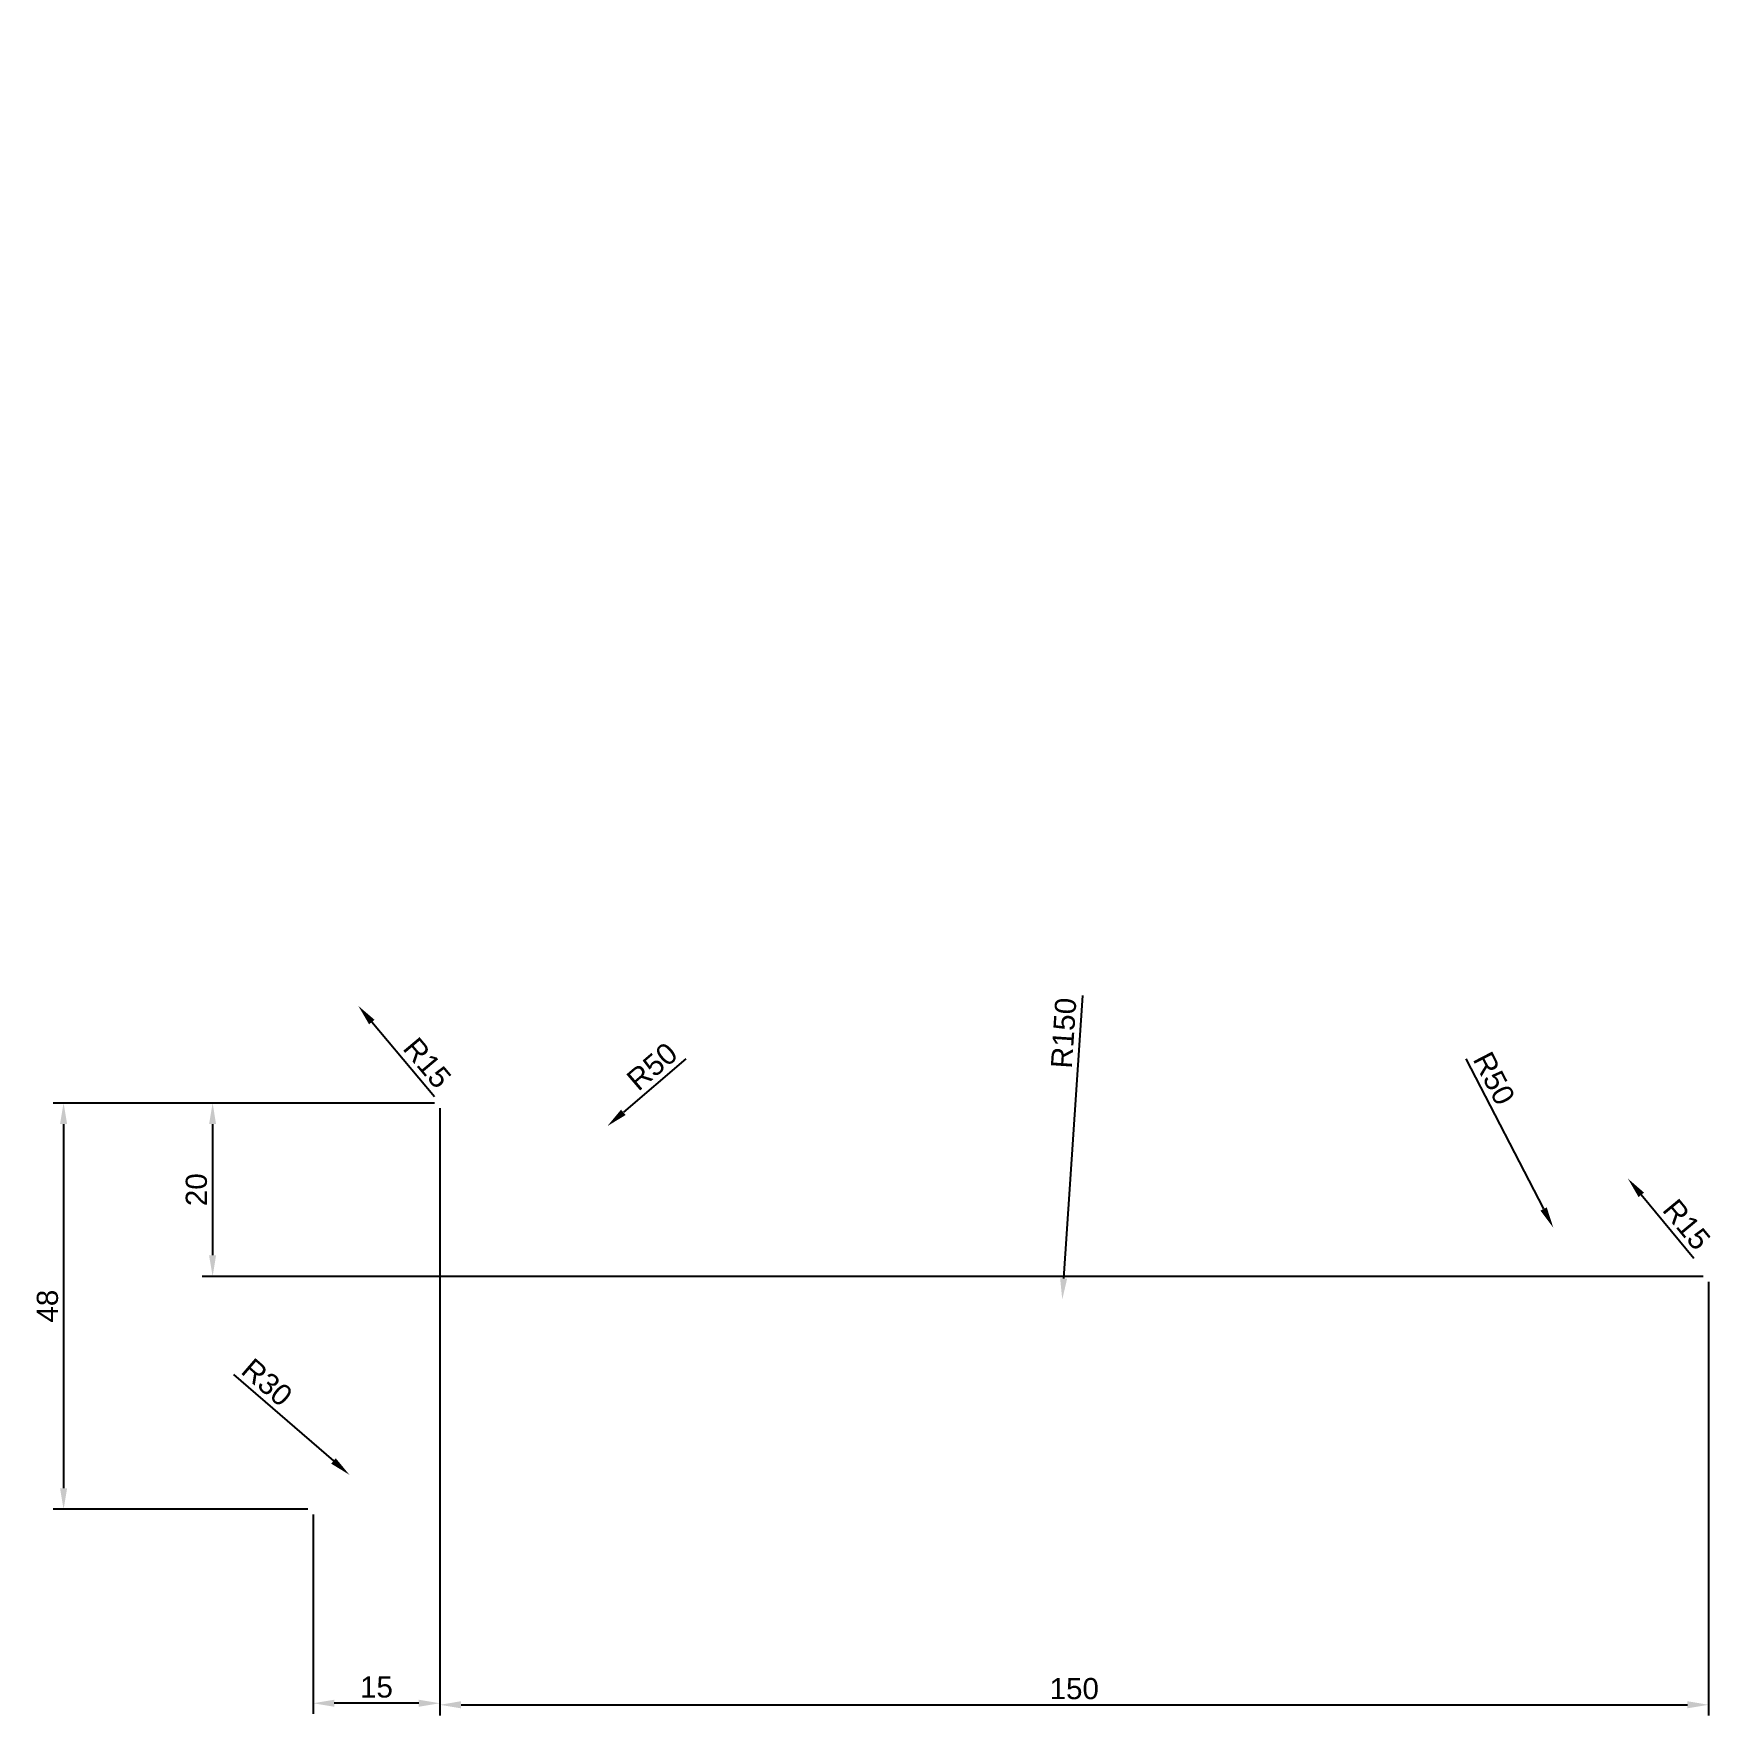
# Model space of a CAD drawing. Header units: millimetres. Extents: x 62 to 261, y 49 to 248.
import ezdxf

# ---------------------------------------------------------------- set-up
doc = ezdxf.new("R2010")
doc.units = ezdxf.units.MM
doc.styles.get("Standard").update_dxf_attribs({"font": 'arial.ttf'})
doc.dimstyles.new('ISO-25', dxfattribs={"dimtxt": 2.5, "dimasz": 2.5, "dimexe": 1.25, "dimexo": 0.625, "dimtad": 1, "dimtxsty": 'Standard', "dimcen": 2.5, "dimadec": 0, "dimazin": 0, "dimtfac": 1, "dimtmove": 0, "dimatfit": 3, "dimfxl": 1, "dimarcsym": 0})

# ---------------------------------------------------------------- blocks, each defined once
blk = doc.blocks.new('*D3')
at = {"color": 0, "lineweight": -2, "transparency": 16777216}
for p, q in [((110.22, 120.89), (110.22, 49.29)), ((95.23, 72.84), (95.23, 49.29)), ((107.72, 50.54), (97.73, 50.54))]:
    blk.add_line(p, q, dxfattribs=at)
at = {"color": 0, "transparency": 16777216}
for points in [[(97.73, 50.96), (97.73, 50.13), (95.23, 50.54)], [(107.72, 50.96), (107.72, 50.13), (110.22, 50.54)]]:
    blk.add_solid(points, dxfattribs=at)
at = {"layer": 'Defpoints', "color": 0, "transparency": 16777216}
for p in [(110.22, 121.51), (95.23, 73.47), (95.23, 50.54)]:
    blk.add_point(p, dxfattribs=at)
at = {"color": 0, "transparency": 16777216, "insert": (102.72, 52.45), "char_height": 2.5, "attachment_point": 5}
blk.add_mtext('15', dxfattribs=at)
blk = doc.blocks.new('*D4')
at = {"color": 0, "lineweight": -2, "transparency": 16777216}
for p, q in [((109.59, 121.51), (64.48, 121.51)), ((65.73, 119.01), (65.73, 75.97)), ((94.61, 73.47), (64.48, 73.47))]:
    blk.add_line(p, q, dxfattribs=at)
at = {"color": 0, "transparency": 16777216}
for points in [[(65.31, 119.01), (66.15, 119.01), (65.73, 121.51)], [(65.31, 75.97), (66.15, 75.97), (65.73, 73.47)]]:
    blk.add_solid(points, dxfattribs=at)
at = {"layer": 'Defpoints', "color": 0, "transparency": 16777216}
for p in [(110.22, 121.51), (65.73, 73.47), (95.23, 73.47)]:
    blk.add_point(p, dxfattribs=at)
at = {"color": 0, "transparency": 16777216, "insert": (63.83, 97.49), "char_height": 2.5, "attachment_point": 5, "rotation": 90}
blk.add_mtext('48', dxfattribs=at)
blk = doc.blocks.new('*D5')
at = {"color": 0, "lineweight": -2, "transparency": 16777216}
for p, q in [((109.59, 121.51), (82.1, 121.51)), ((83.35, 119.01), (83.35, 103.51)), ((259.59, 101.01), (82.1, 101.01))]:
    blk.add_line(p, q, dxfattribs=at)
at = {"color": 0, "transparency": 16777216}
for points in [[(82.93, 119.01), (83.76, 119.01), (83.35, 121.51)], [(82.93, 103.51), (83.76, 103.51), (83.35, 101.01)]]:
    blk.add_solid(points, dxfattribs=at)
at = {"layer": 'Defpoints', "color": 0, "transparency": 16777216}
for p in [(110.22, 121.51), (83.35, 101.01), (260.21, 101.01)]:
    blk.add_point(p, dxfattribs=at)
at = {"color": 0, "transparency": 16777216, "insert": (81.44, 111.26), "char_height": 2.5, "attachment_point": 5, "rotation": 90}
blk.add_mtext('20', dxfattribs=at)
blk = doc.blocks.new('*D6')
at = {"color": 0, "lineweight": -2, "transparency": 16777216}
blk.add_line((85.81, 89.4), (97.64, 79.19), dxfattribs=at)
at = {"color": 0, "transparency": 16777216}
blk.add_solid([(97.91, 79.5), (97.37, 78.87), (99.53, 77.55)], dxfattribs=at)
at = {"layer": 'Defpoints', "color": 0, "transparency": 16777216}
for p in [(76.82, 97.16), (99.53, 77.55)]:
    blk.add_point(p, dxfattribs=at)
at = {"color": 0, "transparency": 16777216, "insert": (89.78, 88.48), "char_height": 2.5, "attachment_point": 5, "rotation": 319.1994}
blk.add_mtext('R30', dxfattribs=at)
blk = doc.blocks.new('*D7')
at = {"color": 0, "lineweight": -2, "transparency": 16777216}
blk.add_line((109.59, 122.25), (102.17, 131.08), dxfattribs=at)
at = {"color": 0, "transparency": 16777216}
blk.add_solid([(102.49, 131.35), (101.85, 130.81), (100.57, 133)], dxfattribs=at)
at = {"layer": 'Defpoints', "color": 0, "transparency": 16777216}
for p in [(100.57, 133), (110.22, 121.51)]:
    blk.add_point(p, dxfattribs=at)
at = {"color": 0, "transparency": 16777216, "insert": (108.72, 126.25), "char_height": 2.5, "attachment_point": 5, "rotation": 310.0437}
blk.add_mtext('R15', dxfattribs=at)
blk = doc.blocks.new('*D8')
at = {"color": 0, "lineweight": -2, "transparency": 16777216}
blk.add_line((139.29, 126.73), (131.91, 120.41), dxfattribs=at)
at = {"color": 0, "transparency": 16777216}
blk.add_solid([(131.64, 120.72), (132.18, 120.09), (130.02, 118.78)], dxfattribs=at)
at = {"layer": 'Defpoints', "color": 0, "transparency": 16777216}
for p in [(167.98, 151.32), (130.02, 118.78)]:
    blk.add_point(p, dxfattribs=at)
at = {"color": 0, "transparency": 16777216, "insert": (135.31, 125.83), "char_height": 2.5, "attachment_point": 5, "rotation": 40.5997}
blk.add_mtext('R50', dxfattribs=at)
blk = doc.blocks.new('*D9')
at = {"color": 0, "lineweight": -2, "transparency": 16777216}
blk.add_line((186.18, 134.22), (183.96, 100.77), dxfattribs=at)
at = {"color": 0, "transparency": 16777216}
blk.add_solid([(183.55, 100.8), (184.38, 100.74), (183.8, 98.27)], dxfattribs=at)
at = {"layer": 'Defpoints', "color": 0, "transparency": 16777216}
for p in [(193.74, 247.94), (183.8, 98.27)]:
    blk.add_point(p, dxfattribs=at)
at = {"color": 0, "transparency": 16777216, "insert": (183.98, 129.78), "char_height": 2.5, "attachment_point": 5, "rotation": 86.199}
blk.add_mtext('R150', dxfattribs=at)
blk = doc.blocks.new('*D10')
at = {"color": 0, "lineweight": -2, "transparency": 16777216}
blk.add_line((231.5, 126.74), (240.71, 108.98), dxfattribs=at)
at = {"color": 0, "transparency": 16777216}
blk.add_solid([(241.08, 109.17), (240.34, 108.79), (241.86, 106.76)], dxfattribs=at)
at = {"layer": 'Defpoints', "color": 0, "transparency": 16777216}
for p in [(218.85, 151.15), (241.86, 106.76)]:
    blk.add_point(p, dxfattribs=at)
at = {"color": 0, "transparency": 16777216, "insert": (234.85, 124.42), "char_height": 2.5, "attachment_point": 5, "rotation": 297.4043}
blk.add_mtext('R50', dxfattribs=at)
blk = doc.blocks.new('*D11')
at = {"color": 0, "lineweight": -2, "transparency": 16777216}
blk.add_line((258.46, 103.14), (252.26, 110.65), dxfattribs=at)
at = {"color": 0, "transparency": 16777216}
blk.add_solid([(252.58, 110.92), (251.94, 110.39), (250.67, 112.58)], dxfattribs=at)
at = {"layer": 'Defpoints', "color": 0, "transparency": 16777216}
for p in [(250.67, 112.58), (260.21, 101.01)]:
    blk.add_point(p, dxfattribs=at)
at = {"color": 0, "transparency": 16777216, "insert": (257.62, 107.14), "char_height": 2.5, "attachment_point": 5, "rotation": 309.5225}
blk.add_mtext('R15', dxfattribs=at)
blk = doc.blocks.new('*D12')
at = {"color": 0, "lineweight": -2, "transparency": 16777216}
for p, q in [((110.22, 120.89), (110.22, 49.11)), ((260.21, 100.38), (260.21, 49.11)), ((112.72, 50.36), (257.71, 50.36))]:
    blk.add_line(p, q, dxfattribs=at)
at = {"color": 0, "transparency": 16777216}
for points in [[(112.72, 50.78), (112.72, 49.94), (110.22, 50.36)], [(257.71, 50.78), (257.71, 49.94), (260.21, 50.36)]]:
    blk.add_solid(points, dxfattribs=at)
at = {"layer": 'Defpoints', "color": 0, "transparency": 16777216}
for p in [(110.22, 121.51), (260.21, 101.01), (260.21, 50.36)]:
    blk.add_point(p, dxfattribs=at)
at = {"color": 0, "transparency": 16777216, "insert": (185.22, 52.26), "char_height": 2.5, "attachment_point": 5}
blk.add_mtext('150', dxfattribs=at)

msp = doc.modelspace()

# ---------------------------------------------------------------- dimensions: what is measured, and where the dimension line sits
for center, mpoint, picture, middle in [((193.74, 247.944), (183.796, 98.274), '*D9', (185.881, 129.656)), ((167.979, 151.319), (130.015, 118.78), '*D8', (136.551, 124.382)), ((218.85, 151.148), (241.863, 106.759), '*D10', (233.162, 123.542)), ((110.216, 121.513), (100.565, 132.996), '*D7', (107.265, 125.024)), ((260.215, 101.008), (250.669, 112.579), '*D11', (256.156, 105.929)), ((76.823, 97.156), (99.532, 77.553), '*D6', (88.538, 87.043))]:
    dim = msp.add_radius_dim(center=center, mpoint=mpoint, dimstyle='ISO-25')
    dim.commit()
    dim.dimension.update_dxf_attribs({"geometry": picture, "text_midpoint": middle, "dimtype": 164})
for base, p2, text, picture, middle in [((65.732, 73.467), (95.231, 73.467), '48', '*D4', (63.83, 97.49)), ((83.346, 101.008), (260.215, 101.008), '20', '*D5', (81.445, 111.261))]:
    dim = msp.add_linear_dim(base=base, p1=(110.216, 121.513), p2=p2, angle=90, text=text, dimstyle='ISO-25')
    dim.commit()
    dim.dimension.update_dxf_attribs({"geometry": picture, "text_midpoint": middle})
dim = msp.add_linear_dim(base=(95.231, 50.545), p1=(110.216, 121.513), p2=(95.231, 73.467), text='15', dimstyle='ISO-25')
dim.commit()
dim.dimension.update_dxf_attribs({"geometry": '*D3', "text_midpoint": (102.723, 52.446)})
dim = msp.add_linear_dim(base=(260.215, 50.36), p1=(110.216, 121.513), p2=(260.215, 101.008), dimstyle='ISO-25')
dim.commit()
dim.dimension.update_dxf_attribs({"geometry": '*D12', "text_midpoint": (185.215, 52.261)})

doc.saveas('drawing.dxf')
